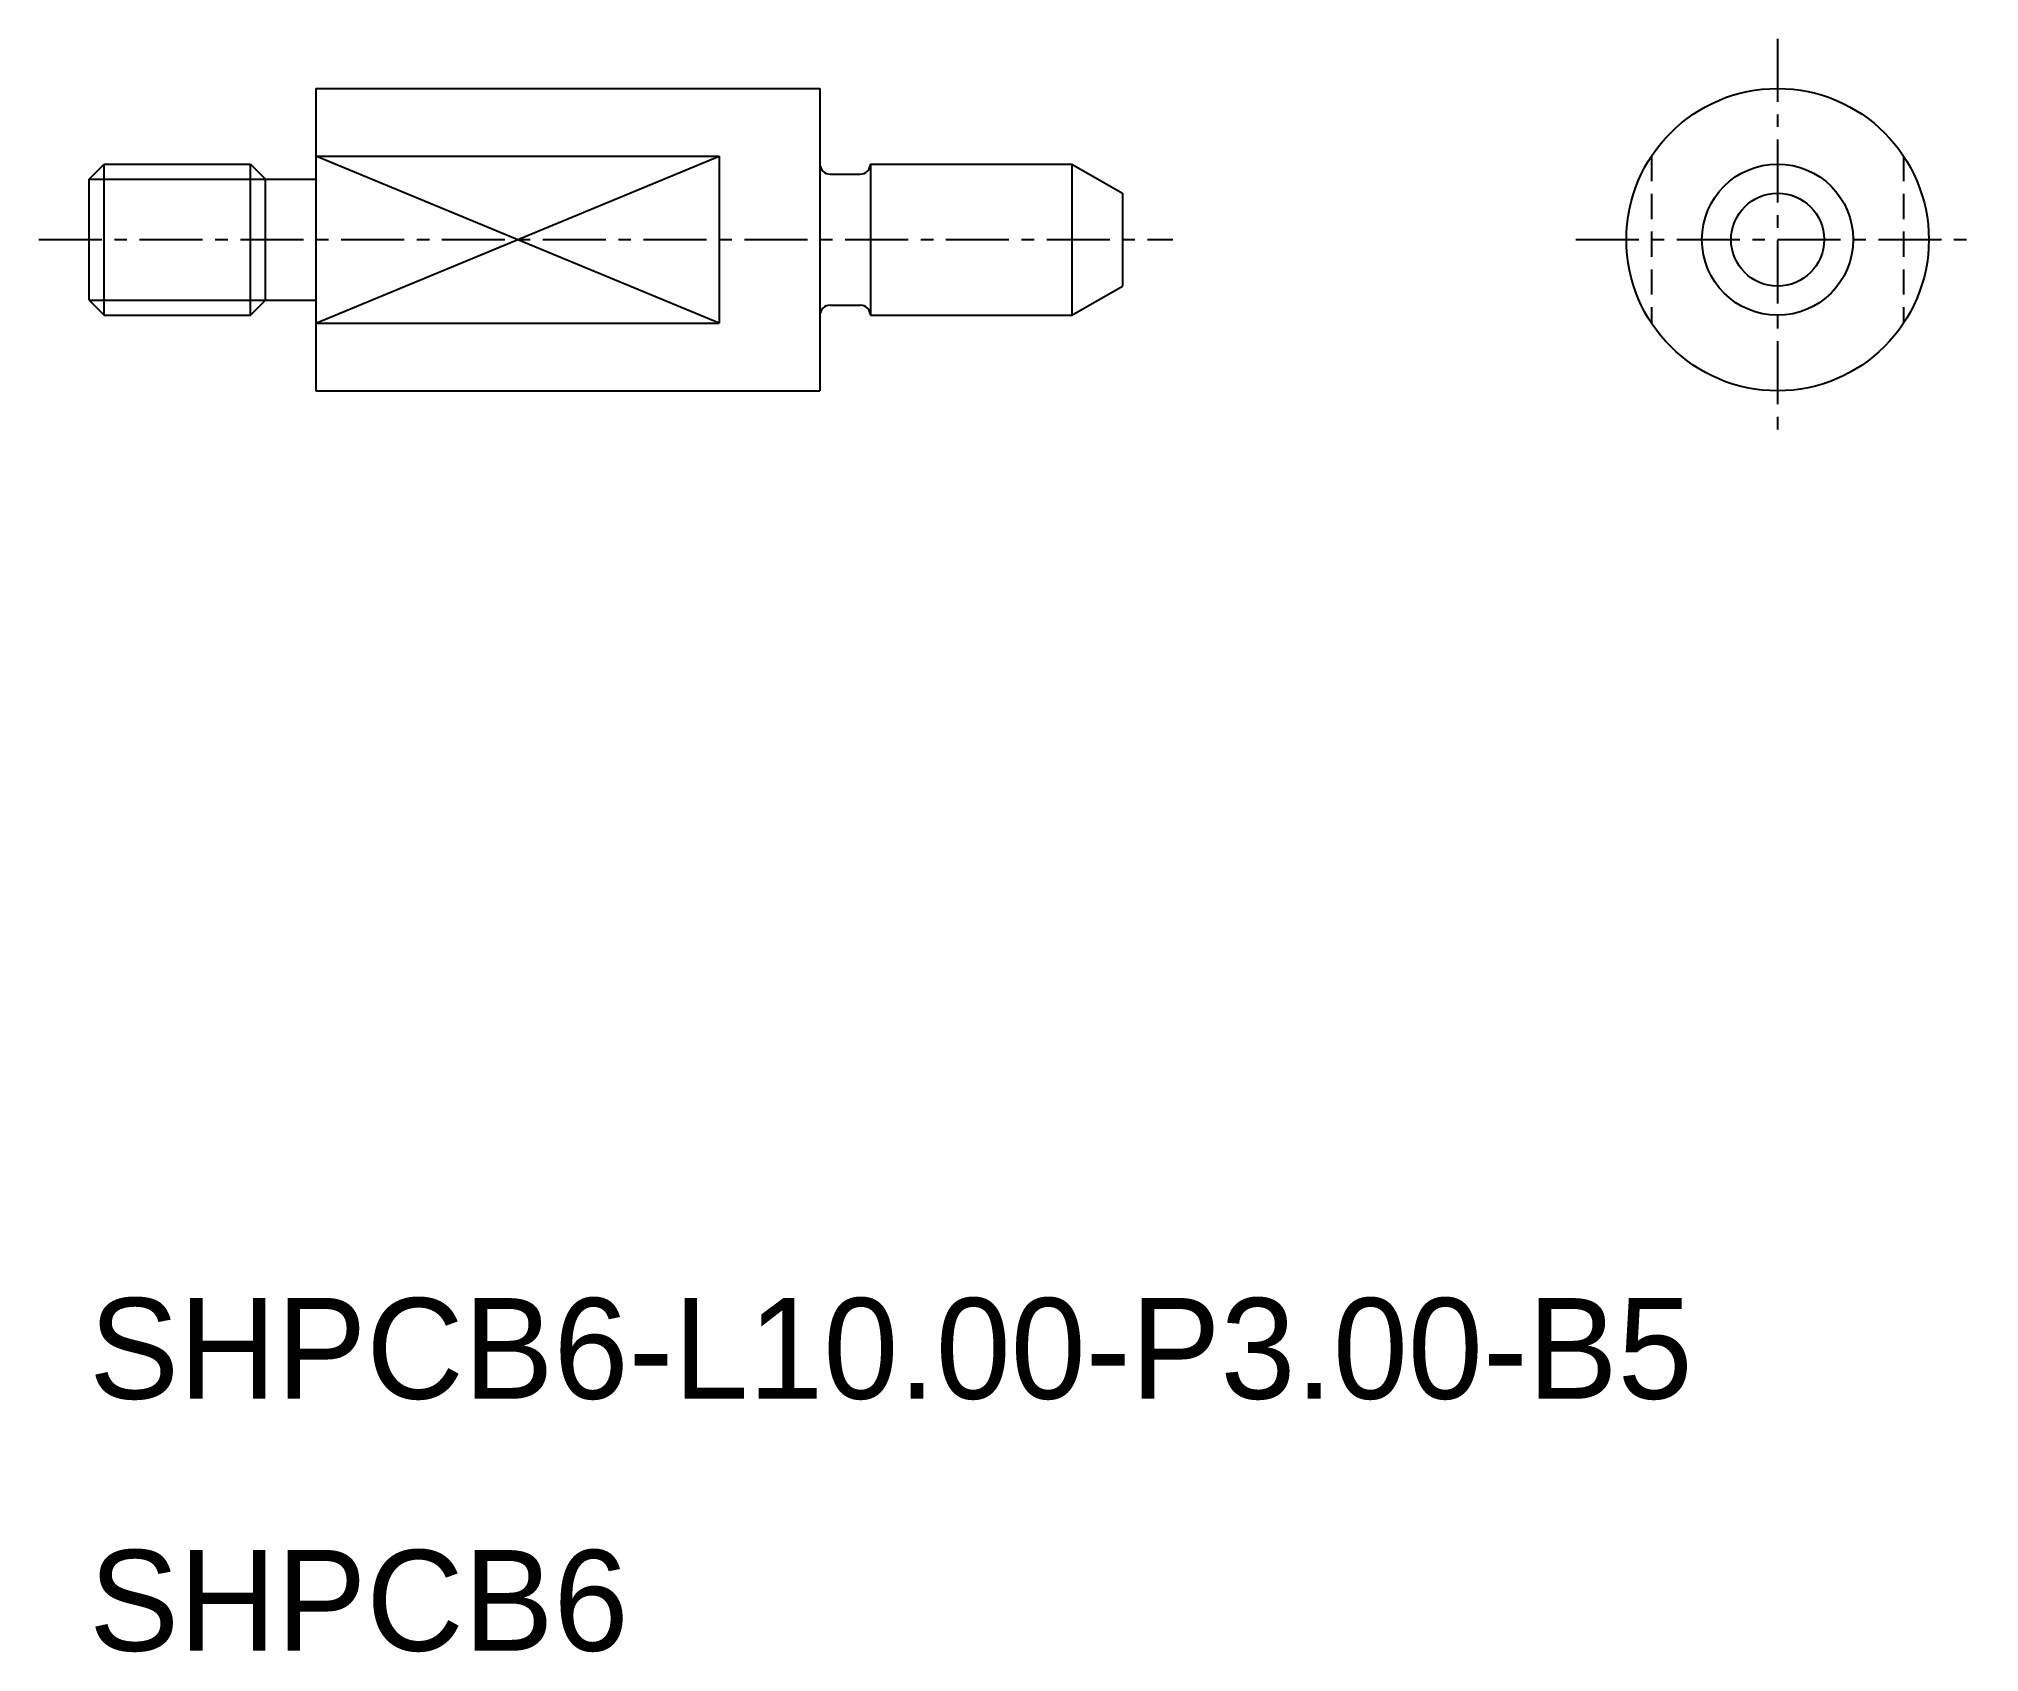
# Model space of a CAD drawing. Extents: x -958.6 to -920.1, y -597.8 to -565.7.
import ezdxf

# ---------------------------------------------------------------- set-up
doc = ezdxf.new("R2010")
doc.units = 0
doc.linetypes.add('CENTER', pattern=[2, 1.25, -0.25, 0.25, -0.25])
doc.linetypes.add('DASHED', pattern=[0.75, 0.5, -0.25])
doc.layers.get('0').update_dxf_attribs({"linetype": 'CONTINUOUS'})
doc.layers.add('CENTER', color=1, linetype='CENTER')

msp = doc.modelspace()

# ---------------------------------------------------------------- linework, layer by layer
at = {"color": 7, "linetype": 'CONTINUOUS'}
for p, q in [((-953.062, -566.731), (-953.062, -572.731)), ((-953.062, -566.731), (-943.062, -566.731)), ((-943.062, -566.731), (-943.062, -572.731)), ((-957.562, -568.531), (-957.262, -568.231)), ((-957.262, -568.231), (-954.362, -568.231)), ((-954.362, -568.231), (-954.062, -568.531)), ((-953.062, -568.072), (-945.062, -568.072)), ((-945.062, -568.072), (-945.062, -571.389)), ((-942.062, -568.231), (-938.062, -568.231)), ((-942.062, -568.231), (-942.062, -568.231)), ((-942.062, -568.231), (-942.062, -571.231)), ((-938.062, -568.231), (-938.062, -571.231)), ((-938.062, -568.231), (-937.062, -568.808)), ((-957.562, -570.931), (-957.562, -568.531)), ((-954.062, -568.531), (-953.062, -568.531)), ((-954.062, -570.931), (-954.062, -568.531)), ((-942.862, -568.431), (-942.262, -568.431)), ((-937.062, -568.808), (-937.062, -570.653)), ((-954.062, -569.731), (-954.062, -569.731)), ((-954.062, -570.331), (-954.062, -570.33)), ((-957.562, -570.931), (-957.262, -571.231)), ((-954.362, -571.231), (-954.062, -570.931)), ((-954.062, -570.931), (-953.062, -570.931)), ((-938.062, -571.231), (-937.062, -570.653)), ((-957.262, -571.231), (-954.362, -571.231)), ((-942.862, -571.031), (-942.262, -571.031)), ((-942.062, -571.231), (-938.062, -571.231)), ((-942.062, -571.231), (-942.062, -571.231)), ((-953.062, -571.389), (-945.062, -571.389)), ((-953.062, -572.731), (-943.062, -572.731))]:
    msp.add_line(p, q, dxfattribs=at)
at = {"color": 7}
for p, q in [((-957.262, -571.231), (-957.262, -568.231)), ((-954.362, -571.231), (-954.362, -568.231))]:
    msp.add_line(p, q, dxfattribs=at)
at = {"color": 3, "linetype": 'CONTINUOUS'}
for p, q in [((-953.062, -571.389), (-945.062, -568.072)), ((-945.062, -571.389), (-953.062, -568.072)), ((-957.562, -568.531), (-954.062, -568.531)), ((-957.562, -570.931), (-954.062, -570.931))]:
    msp.add_line(p, q, dxfattribs=at)
at = {"color": 3, "linetype": 'DASHED'}
for p, q in [((-926.562, -568.072), (-926.562, -571.389)), ((-921.562, -568.072), (-921.562, -571.389))]:
    msp.add_line(p, q, dxfattribs=at)
at = {"color": 7, "linetype": 'CONTINUOUS'}
for radius in [3, 1.5, 0.923]:
    msp.add_circle((-924.062, -569.731), radius, dxfattribs=at)
for centre, start, end in [((-942.862, -568.231), 180, 270), ((-942.262, -568.231), 270, 0), ((-942.862, -571.231), 90, 180), ((-942.262, -571.231), 360, 90)]:
    msp.add_arc(centre, 0.2, start, end, dxfattribs=at)
at = {"layer": 'CENTER', "color": 1, "linetype": 'CENTER'}
for p, q in [((-924.062, -565.745), (-924.062, -573.731)), ((-958.562, -569.731), (-936.062, -569.731)), ((-928.062, -569.731), (-920.062, -569.731))]:
    msp.add_line(p, q, dxfattribs=at)

# ---------------------------------------------------------------- texts
at = {"color": 7, "linetype": 'CONTINUOUS'}
for s, p in [('SHPCB6-L10.00-P3.00-B5 ', (-957.562, -592.731)), ('SHPCB6', (-957.562, -597.731))]:
    msp.add_text(s, height=2, dxfattribs=at).set_placement(p)

doc.saveas('drawing.dxf')
